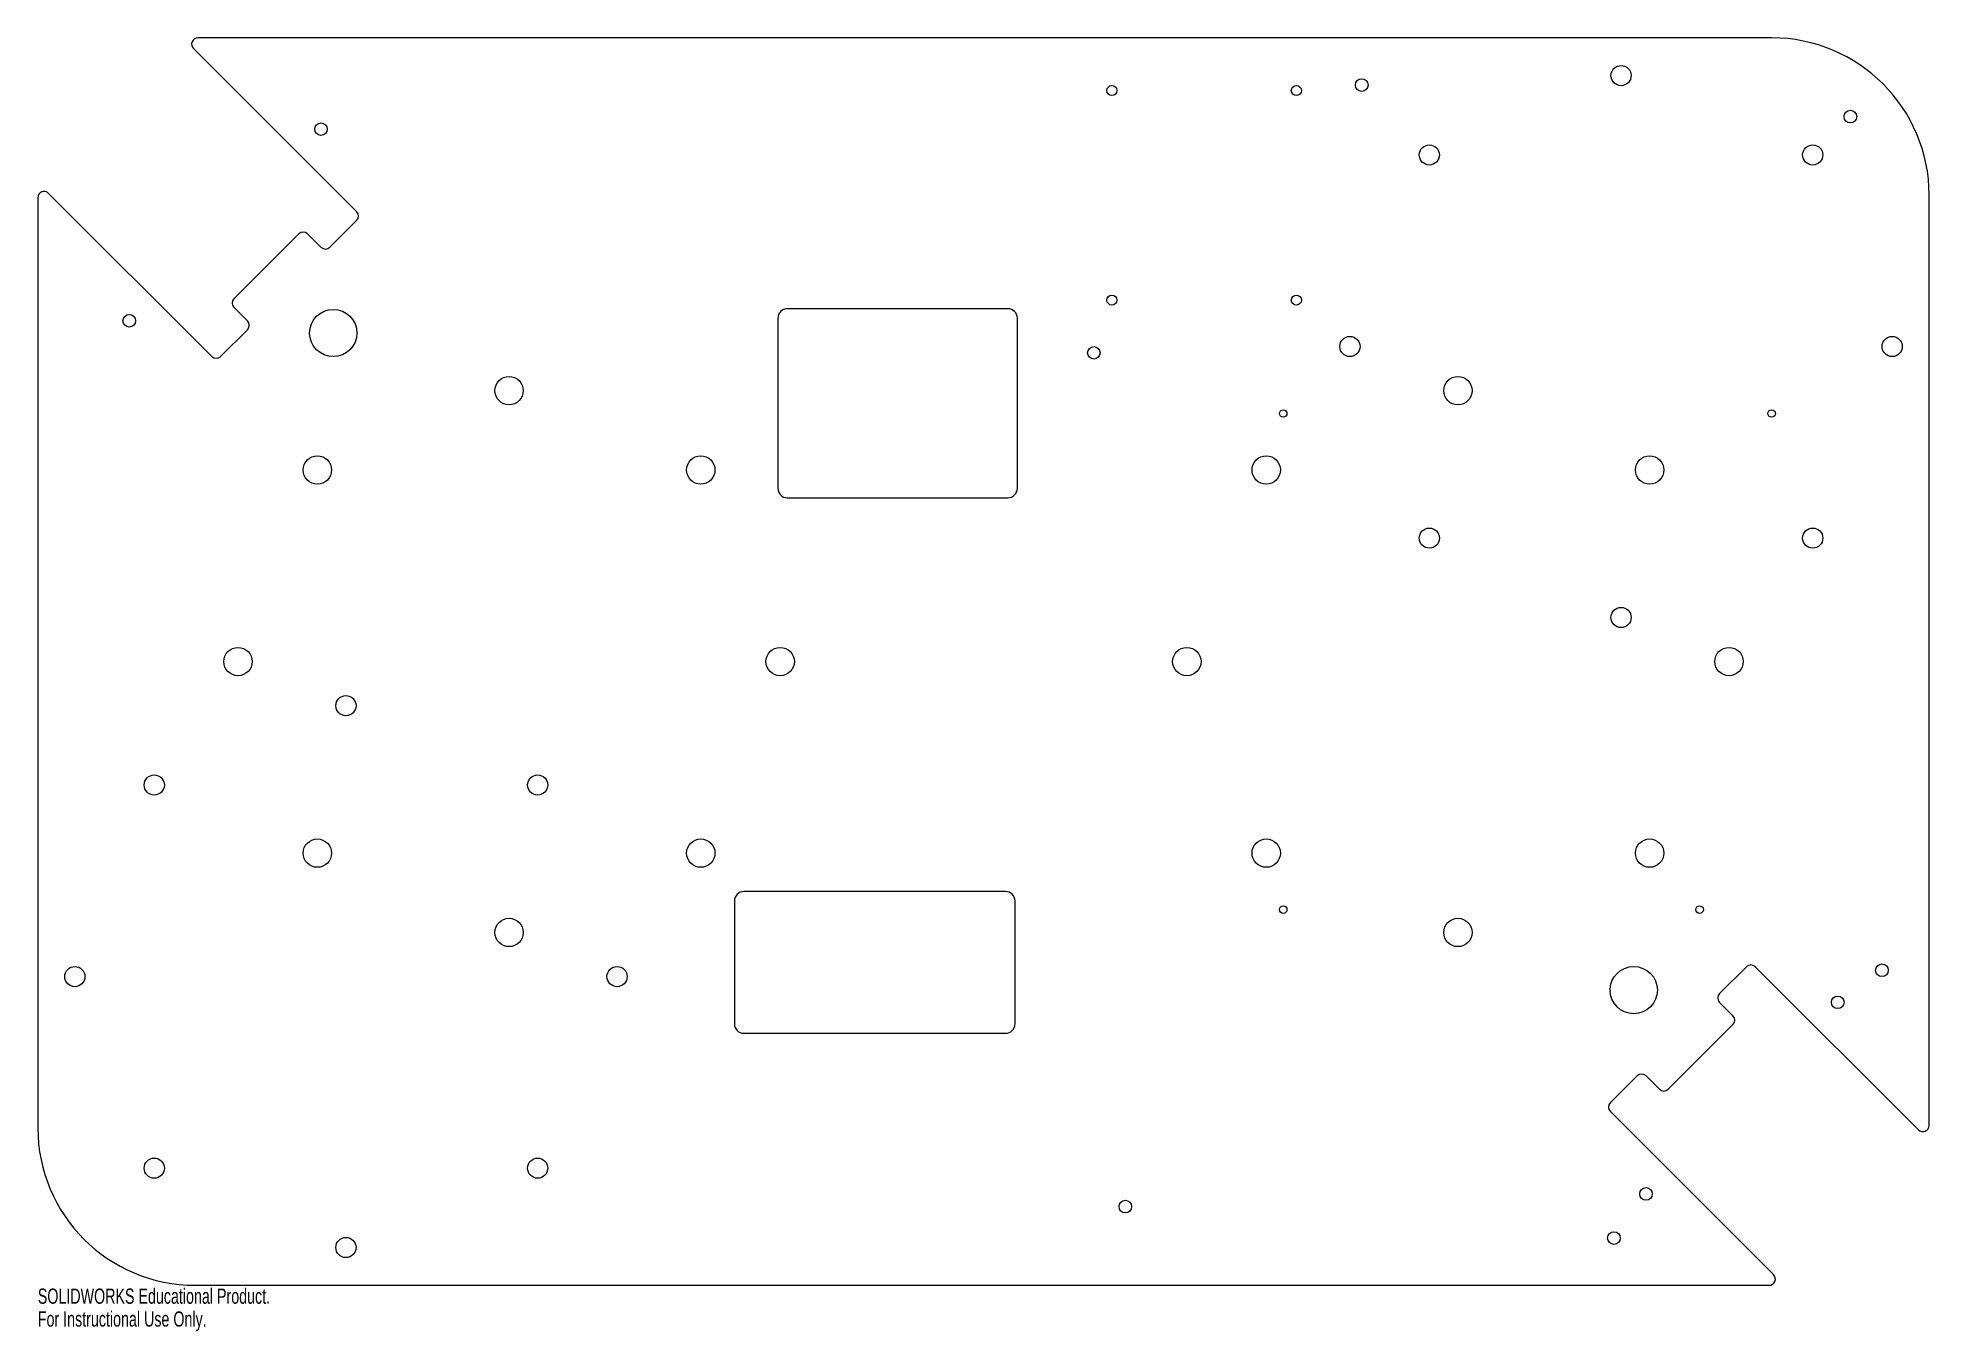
# Model space of a CAD drawing. Header units: millimetres. Extents: x -300 to 300, y -213 to 198.
import ezdxf

# ---------------------------------------------------------------- set-up
doc = ezdxf.new("R2010")
doc.units = ezdxf.units.MM
doc.styles.add('SLDTEXTSTYLE0', font='TXT', dxfattribs={"width": 0.7})

msp = doc.modelspace()

# ---------------------------------------------------------------- linework, layer by layer
at = {"color": 7, "linetype": 'Continuous', "lineweight": 15}
for p, q in [((-198.86, 142.82), (-250.62, 194.59)), ((250, 198), (-249.21, 198)), ((-300, 147.21), (-300, -148)), ((-244.82, 96.86), (-296.59, 148.62)), ((300, -147.21), (300, 148)), ((-207.35, 131.51), (-198.86, 140)), ((-217.25, 135.75), (-237.75, 115.25)), ((-214.42, 135.75), (-210.18, 131.51)), ((-233.51, 108.18), (-237.75, 112.42)), ((-65.25, 109), (-65.25, 55)), ((7.75, 112), (-62.25, 112)), ((10.75, 55), (10.75, 109)), ((-242, 96.86), (-233.51, 105.35)), ((-62.25, 52), (7.75, 52)), ((-79, -76), (-79, -115)), ((7, -73), (-76, -73)), ((10, -115), (10, -76)), ((242, -96.86), (233.51, -105.35)), ((244.82, -96.86), (296.59, -148.62)), ((233.51, -108.18), (237.75, -112.42)), ((-76, -118), (7, -118)), ((237.75, -115.25), (217.25, -135.75)), ((207.35, -131.51), (198.86, -140)), ((214.42, -135.75), (210.18, -131.51)), ((198.86, -142.82), (250.62, -194.59)), ((-250, -198), (249.21, -198))]:
    msp.add_line(p, q, dxfattribs=at)
for centre, radius in [((202.25, 186), 3.2), ((40.75, 181.25), 1.6), ((99.25, 181.25), 1.6), ((120, 183), 2), ((275, 173), 2), ((-210.17, 168.99), 2), ((141.44, 160.81), 3.2), ((263.06, 160.81), 3.2), ((40.75, 114.75), 1.6), ((99.25, 114.75), 1.6), ((-270.99, 108.17), 2), ((-206.29, 104.29), 7.5), ((116.25, 100), 3.2), ((288.25, 100), 3.2), ((35, 98), 2), ((-150.5, 86), 4.5), ((150.5, 86), 4.5), ((95.08, 78.74), 1.2), ((250, 78.74), 1.2), ((-211.31, 60.81), 4.5), ((-89.69, 60.81), 4.5), ((89.69, 60.81), 4.5), ((211.31, 60.81), 4.5), ((141.44, 39.19), 3.2), ((263.06, 39.19), 3.2), ((202.25, 14), 3.2), ((-236.5, 0), 4.5), ((-64.5, 0), 4.5), ((64.5, 0), 4.5), ((236.5, 0), 4.5), ((-202.25, -14), 3.2), ((-263.06, -39.19), 3.2), ((-141.44, -39.19), 3.2), ((-211.31, -60.81), 4.5), ((-89.69, -60.81), 4.5), ((89.69, -60.81), 4.5), ((211.31, -60.81), 4.5), ((95.08, -78.74), 1.2), ((227.16, -78.74), 1.2), ((-150.5, -86), 4.5), ((150.5, -86), 4.5), ((285, -98), 2), ((-288.25, -100), 3.2), ((-116.25, -100), 3.2), ((206.29, -104.29), 7.5), ((270.99, -108.17), 2), ((-263.06, -160.81), 3.2), ((-141.44, -160.81), 3.2), ((210.17, -168.99), 2), ((45, -173), 2), ((-202.25, -186), 3.2), ((200, -183), 2)]:
    msp.add_circle(centre, radius, dxfattribs=at)
for centre, radius, start, end in [((-249.21, 196), 2, 90, 225), ((250, 148), 50, 0, 90), ((-298, 147.21), 2, 45, 180), ((-200.28, 141.41), 2, 315, 45), ((-215.83, 134.34), 2, 45, 135), ((-208.76, 132.92), 2, 225, 315), ((-236.34, 113.83), 2, 135, 225), ((-234.92, 106.76), 2, 315, 45), ((-62.25, 109), 3, 90, 180), ((7.75, 109), 3, 0, 90), ((-243.41, 98.28), 2, 225, 315), ((-62.25, 55), 3, 180, 270), ((7.75, 55), 3, 270, 0), ((-76, -76), 3, 90, 180), ((7, -76), 3, 0, 90), ((243.41, -98.28), 2, 45, 135), ((234.92, -106.76), 2, 135, 225), ((236.34, -113.83), 2, 315, 45), ((-76, -115), 3, 180, 270), ((7, -115), 3, 270, 0), ((208.76, -132.92), 2, 45, 135), ((215.83, -134.34), 2, 225, 315), ((200.28, -141.41), 2, 135, 225), ((-250, -148), 50, 180, 270), ((298, -147.21), 2, 225, 360), ((249.21, -196), 2, 270, 45)]:
    msp.add_arc(centre, radius, start, end, dxfattribs=at)

# ---------------------------------------------------------------- texts
at = {"color": 7, "linetype": 'Continuous', "char_height": 4.8336, "attachment_point": 1, "style": 'SLDTEXTSTYLE0'}
for s, insert in [('SOLIDWORKS Educational Product.', (-300, -199.02)), ('For Instructional Use Only.', (-300, -206.27))]:
    msp.add_mtext(s, dxfattribs=dict(at, insert=insert))

doc.saveas('drawing.dxf')
